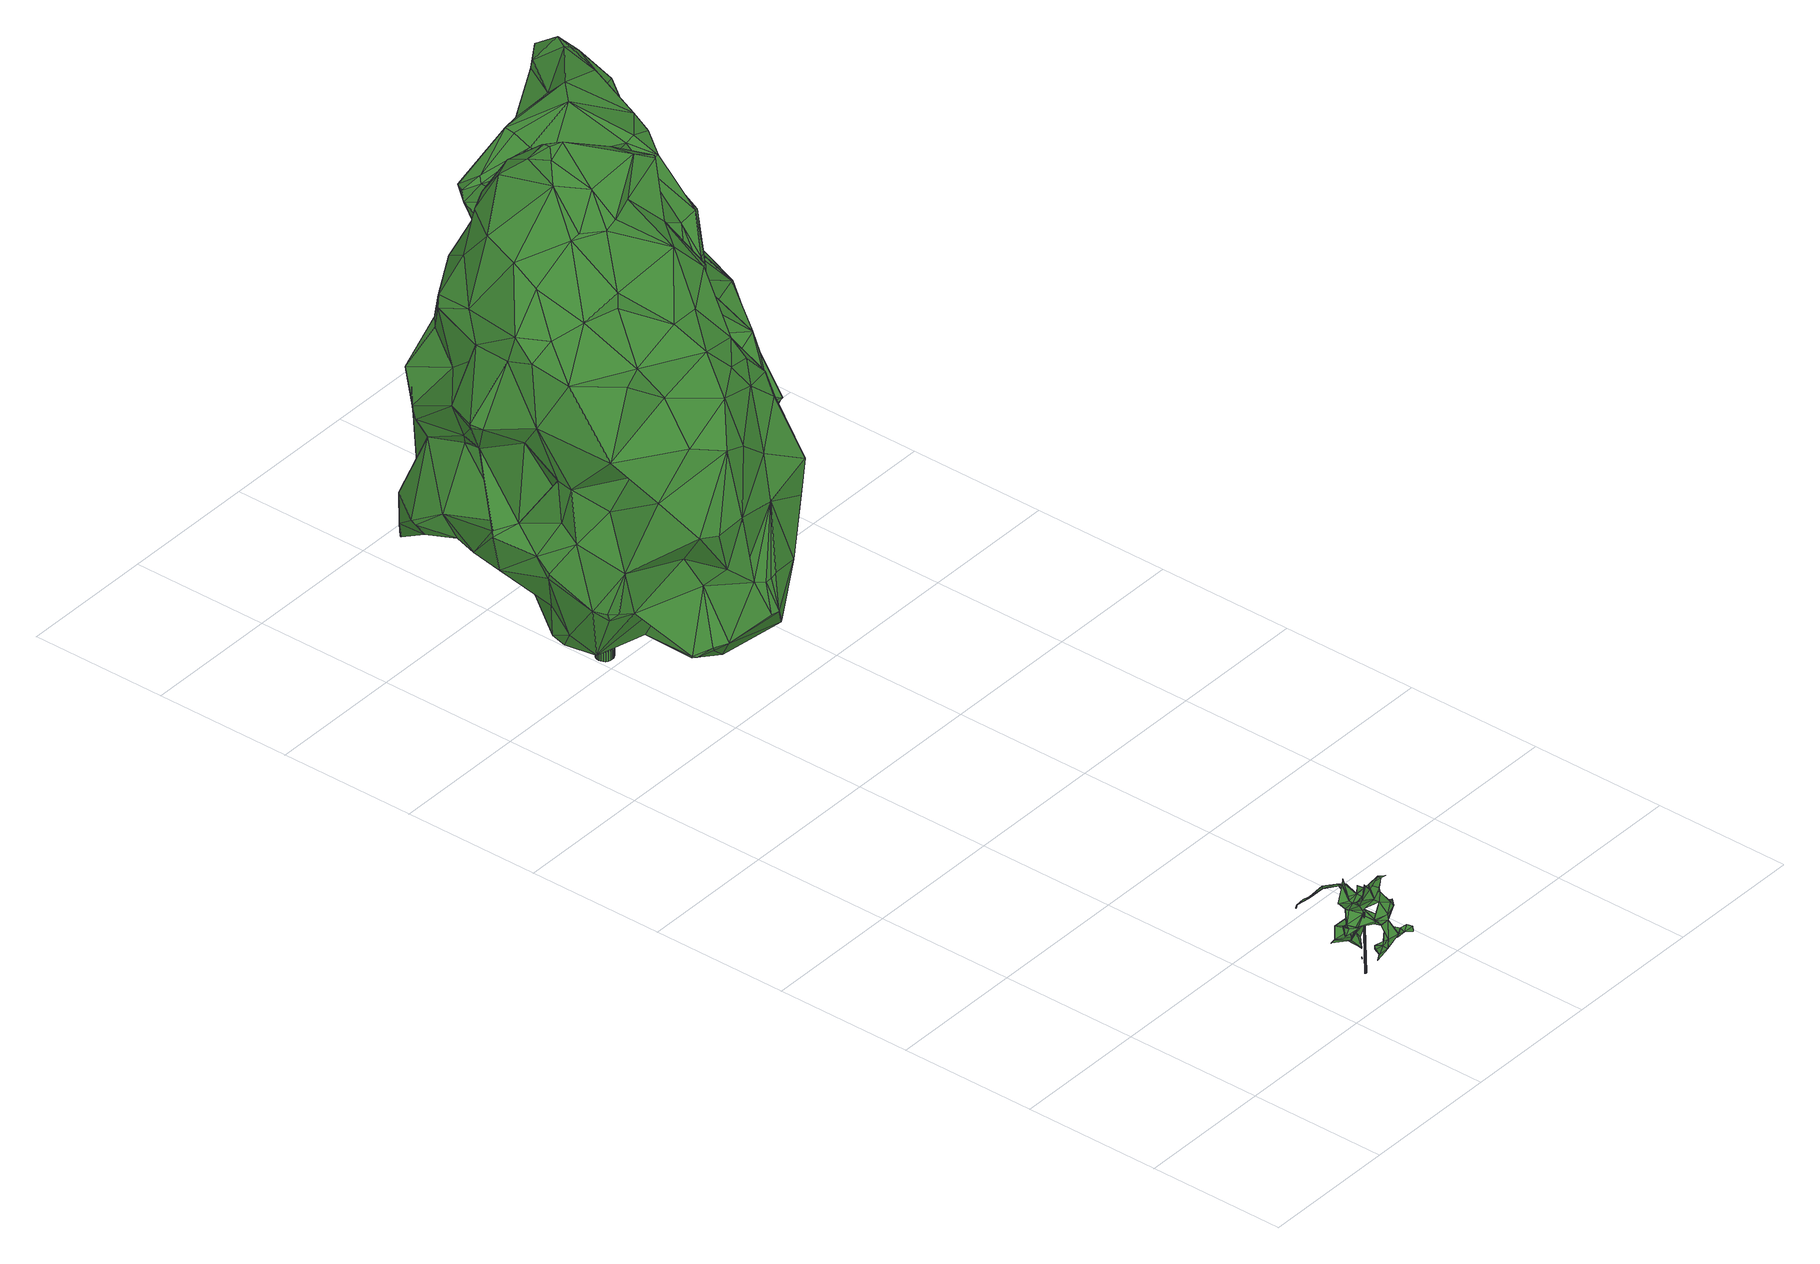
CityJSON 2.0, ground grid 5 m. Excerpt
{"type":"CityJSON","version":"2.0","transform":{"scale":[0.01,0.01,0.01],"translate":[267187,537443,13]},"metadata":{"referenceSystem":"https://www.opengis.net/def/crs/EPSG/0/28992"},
"CityObjects":{
"tree1":{"type":"SolitaryVegetationObject","attributes":{"gtid":667,"crown_width_m":2.32,"crown_median_z":15.98,"crown_r50_m":0.155,"crown_porosity":0.928,"trunk_H_m":2.46,"trunk_DBH_m":0.0473,"trunk_radius_m":0.0237,"trunk_base_height_m":13.52,"original_gtid":"669"},"geometry":[{"type":"MultiSurface","lod":"3","boundaries":[[[0,1,2]],[[3,4,5]],[[6,7,8]],[[9,10,11]],[[12,13,14]],[[15,16,17]],[[18,19,20]],[[21,22,23]],[[24,25,26]],[[27,3,28]],[[27,28,29]],[[18,30,31]],[[18,31,32]],[[33,22,21]],[[34,35,23]],[[36,37,38]],[[39,40,41]],[[42,39,41]],[[28,3,43]],[[28,43,29]],[[44,45,46]],[[47,48,49]],[[27,29,4]],[[48,50,51]],[[52,8,53]],[[54,55,48]],[[56,7,6]],[[36,38,57]],[[58,7,56]],[[59,60,61]],[[62,43,3]],[[63,64,65]],[[8,7,66]],[[43,67,29]],[[68,69,70]],[[71,72,73]],[[74,75,76]],[[77,35,78]],[[79,80,45]],[[81,45,80]],[[70,42,82]],[[5,62,3]],[[73,83,84]],[[54,48,51]],[[84,85,73]],[[26,25,85]],[[31,30,86]],[[62,67,43]],[[50,48,47]],[[67,4,29]],[[56,87,58]],[[88,89,90]],[[91,92,13]],[[8,93,6]],[[94,95,96]],[[94,97,98]],[[99,100,101]],[[52,93,8]],[[73,102,103]],[[59,61,84]],[[104,5,4]],[[9,11,105]],[[106,24,60]],[[10,105,11]],[[66,107,108]],[[109,110,75]],[[26,85,84]],[[1,111,112]],[[0,111,1]],[[113,44,114]],[[3,27,4]],[[79,45,115]],[[79,115,105]],[[116,117,63]],[[21,118,119]],[[66,53,8]],[[6,87,56]],[[104,4,63]],[[120,106,60]],[[121,122,123]],[[124,125,15]],[[16,122,121]],[[16,121,126]],[[86,23,108]],[[2,113,0]],[[66,127,53]],[[128,129,130]],[[117,116,89]],[[131,132,133]],[[134,115,111]],[[134,111,0]],[[61,60,26]],[[61,26,84]],[[80,69,81]],[[134,135,115]],[[117,89,88]],[[87,7,58]],[[66,7,107]],[[136,124,103]],[[15,103,124]],[[137,66,108]],[[5,138,62]],[[71,70,72]],[[139,69,78]],[[73,72,102]],[[68,70,82]],[[140,131,141]],[[142,143,77]],[[35,77,143]],[[95,98,144]],[[88,145,146]],[[105,10,79]],[[132,147,133]],[[19,33,118]],[[119,118,33]],[[90,130,129]],[[147,114,133]],[[104,14,13]],[[14,104,65]],[[32,137,18]],[[115,9,105]],[[121,41,40]],[[62,138,67]],[[20,148,149]],[[20,149,18]],[[15,89,116]],[[5,104,138]],[[45,150,115]],[[148,151,30]],[[152,70,71]],[[152,71,73]],[[153,136,154]],[[15,17,103]],[[23,143,155]],[[96,152,85]],[[82,42,156]],[[99,157,158]],[[31,159,52]],[[131,140,160]],[[121,161,162]],[[100,64,163]],[[115,135,9]],[[164,44,2]],[[0,113,134]],[[21,119,33]],[[34,23,155]],[[165,125,124]],[[146,136,125]],[[146,125,165]],[[166,167,110]],[[168,141,114]],[[140,141,168]],[[75,101,76]],[[165,169,117]],[[63,117,163]],[[96,95,144]],[[96,144,152]],[[170,152,144]],[[138,104,13]],[[136,171,15]],[[93,52,159]],[[93,159,107]],[[108,107,159]],[[139,78,172]],[[70,69,72]],[[139,172,68]],[[139,68,82]],[[82,173,139]],[[74,109,75]],[[18,149,30]],[[114,77,113]],[[93,107,7]],[[164,2,112]],[[112,2,1]],[[30,151,143]],[[174,54,175]],[[40,126,121]],[[72,161,121]],[[74,76,176]],[[163,176,76]],[[40,106,126]],[[22,35,143]],[[22,143,142]],[[74,176,166]],[[40,39,106]],[[30,149,148]],[[45,44,150]],[[168,114,154]],[[51,177,175]],[[84,83,59]],[[16,59,83]],[[162,41,121]],[[151,148,77]],[[77,148,20]],[[44,46,153]],[[178,110,167]],[[130,179,160]],[[173,69,139]],[[111,164,112]],[[86,108,31]],[[101,180,157]],[[180,178,157]],[[138,63,181]],[[15,125,136]],[[122,182,123]],[[122,183,182]],[[183,169,182]],[[117,88,146]],[[117,146,165]],[[91,13,12]],[[63,65,104]],[[96,25,24]],[[72,165,124]],[[72,124,153]],[[108,23,137]],[[165,123,182]],[[83,17,16]],[[103,17,73]],[[83,73,17]],[[130,90,89]],[[130,89,15]],[[138,181,67]],[[184,80,79]],[[135,185,184]],[[184,79,186]],[[165,182,169]],[[72,121,123]],[[72,123,165]],[[9,186,10]],[[138,116,63]],[[159,31,108]],[[130,171,179]],[[15,171,130]],[[133,141,131]],[[120,60,59]],[[59,106,120]],[[176,167,166]],[[98,95,94]],[[16,126,59]],[[126,106,59]],[[116,138,13]],[[163,64,63]],[[47,49,173]],[[74,166,109]],[[109,166,110]],[[172,78,35]],[[114,141,133]],[[113,2,44]],[[134,113,77]],[[20,142,77]],[[19,142,20]],[[44,153,154]],[[88,90,145]],[[44,154,114]],[[136,145,154]],[[162,161,173]],[[162,173,187]],[[32,127,137]],[[97,39,98]],[[144,98,39]],[[153,124,136]],[[153,179,103]],[[173,161,69]],[[136,146,145]],[[188,178,167]],[[188,167,176]],[[21,22,118]],[[22,142,118]],[[142,19,118]],[[68,172,155]],[[101,157,99]],[[154,145,128]],[[23,22,137]],[[15,189,16]],[[178,188,158]],[[158,188,100]],[[158,100,99]],[[158,157,178]],[[128,130,160]],[[173,82,47]],[[184,78,80]],[[96,97,94]],[[24,97,96]],[[77,78,185]],[[184,185,78]],[[22,23,35]],[[143,86,30]],[[23,86,143]],[[68,143,190]],[[143,68,155]],[[81,46,45]],[[155,172,34]],[[38,191,57]],[[106,39,24]],[[70,170,42]],[[152,73,85]],[[170,144,42]],[[42,144,39]],[[42,41,156]],[[162,156,41]],[[60,24,26]],[[70,152,170]],[[153,132,131]],[[153,131,179]],[[160,179,131]],[[190,77,153]],[[132,153,77]],[[184,186,135]],[[9,135,186]],[[134,185,135]],[[77,185,134]],[[10,186,79]],[[114,147,77]],[[132,77,147]],[[143,151,77]],[[143,77,190]],[[110,178,180]],[[101,100,76]],[[163,76,100]],[[14,64,188]],[[110,180,75]],[[75,180,101]],[[96,85,25]],[[72,190,192]],[[154,128,168]],[[128,140,168]],[[128,160,140]],[[137,127,66]],[[81,69,161]],[[172,35,34]],[[93,7,6]],[[6,7,87]],[[190,69,68]],[[46,190,153]],[[57,191,36]],[[190,72,69]],[[38,36,191]],[[188,92,91]],[[188,176,92]],[[120,193,106]],[[91,12,14]],[[188,91,14]],[[90,129,145]],[[128,145,129]],[[193,40,106]],[[136,103,171]],[[179,171,103]],[[189,15,116]],[[122,16,189]],[[188,64,100]],[[14,65,64]],[[67,181,4]],[[63,4,181]],[[46,192,190]],[[81,192,46]],[[78,69,80]],[[161,72,192]],[[161,192,81]],[[117,169,183]],[[117,183,163]],[[103,102,153]],[[163,194,176]],[[122,194,183]],[[183,194,163]],[[92,176,194]],[[153,102,72]],[[116,194,189]],[[189,194,122]],[[116,13,194]],[[13,92,194]],[[97,24,39]],[[111,150,164]],[[115,150,111]],[[164,150,44]],[[54,51,175]],[[187,175,162]],[[174,175,187]],[[50,47,177]],[[173,174,187]],[[173,49,174]],[[50,177,51]],[[47,156,177]],[[47,82,156]],[[177,156,175]],[[156,162,175]],[[174,55,54]],[[174,49,55]],[[48,55,49]],[[18,22,19]],[[33,19,22]],[[137,22,18]],[[52,53,31]],[[32,31,53]],[[127,32,53]],[[195,196,197]],[[195,197,198]],[[198,197,199]],[[198,199,200]],[[197,196,201]],[[197,201,199]],[[199,201,202]],[[199,202,200]],[[201,196,203]],[[201,203,202]],[[202,203,204]],[[202,204,200]],[[203,196,205]],[[203,205,204]],[[204,205,206]],[[204,206,200]],[[205,196,207]],[[205,207,206]],[[206,207,208]],[[206,208,200]],[[207,196,209]],[[207,209,208]],[[209,196,210]],[[209,210,208]],[[208,210,211]],[[208,211,200]],[[210,196,212]],[[210,212,211]],[[211,212,213]],[[211,213,200]],[[212,196,214]],[[212,214,213]],[[213,214,215]],[[213,215,200]],[[214,196,216]],[[214,216,215]],[[215,216,217]],[[215,217,200]],[[216,196,218]],[[216,218,217]],[[217,218,219]],[[217,219,200]],[[218,196,220]],[[218,220,219]],[[219,220,221]],[[219,221,200]],[[220,196,222]],[[220,222,221]],[[221,222,223]],[[221,223,200]],[[222,196,224]],[[222,224,223]],[[224,196,225]],[[224,225,223]],[[223,225,226]],[[223,226,200]],[[226,225,198]],[[226,198,200]],[[225,196,195]],[[225,195,198]]]}]},
"tree2":{"type":"SolitaryVegetationObject","attributes":{"gtid":145,"crown_width_m":10.69,"crown_median_z":22.12,"crown_r50_m":0.384,"crown_porosity":0.879,"trunk_H_m":8.47,"trunk_DBH_m":0.604,"trunk_radius_m":0.302,"trunk_base_height_m":13.65,"original_gtid":"145"},"geometry":[{"type":"Solid","lod":"3","boundaries":[[[[227,228,229]],[[227,230,228]],[[231,232,233]],[[234,232,231]],[[235,236,237]],[[238,239,240]],[[241,242,243]],[[244,245,246]],[[247,244,246]],[[248,249,250]],[[251,252,253]],[[247,254,244]],[[255,256,257]],[[258,259,260]],[[261,255,262]],[[263,264,265]],[[266,267,268]],[[251,269,270]],[[271,272,273]],[[274,275,276]],[[274,276,277]],[[278,246,245]],[[279,280,241]],[[247,246,278]],[[281,282,283]],[[284,285,286]],[[287,244,254]],[[245,244,288]],[[238,289,239]],[[290,241,291]],[[292,293,294]],[[295,245,296]],[[297,298,299]],[[300,301,302]],[[289,238,303]],[[287,288,244]],[[283,304,281]],[[272,305,306]],[[271,275,307]],[[308,309,310]],[[251,311,312]],[[313,284,286]],[[274,314,315]],[[273,255,271]],[[316,317,237]],[[318,317,316]],[[230,319,316]],[[320,321,322]],[[274,277,314]],[[275,271,257]],[[289,323,324]],[[325,229,326]],[[317,327,235]],[[328,329,330]],[[256,331,268]],[[332,318,333]],[[334,335,336]],[[228,337,326]],[[278,316,237]],[[236,278,237]],[[230,316,278]],[[338,328,339]],[[330,339,328]],[[236,247,278]],[[307,275,274]],[[340,341,342]],[[272,306,343]],[[344,345,305]],[[252,341,340]],[[279,290,346]],[[347,348,349]],[[337,228,350]],[[351,352,290]],[[353,354,355]],[[256,268,257]],[[356,357,314]],[[279,241,290]],[[242,241,280]],[[352,346,290]],[[358,240,293]],[[359,303,292]],[[360,361,362]],[[363,364,308]],[[365,366,367]],[[333,368,332]],[[351,369,352]],[[370,371,372]],[[373,374,369]],[[361,363,375]],[[361,375,346]],[[369,351,373]],[[291,241,376]],[[377,234,231]],[[352,378,361]],[[273,343,348]],[[273,348,347]],[[379,380,381]],[[250,261,382]],[[377,367,383]],[[384,385,386]],[[352,369,387]],[[250,382,248]],[[378,352,387]],[[378,387,388]],[[234,377,383]],[[245,295,389]],[[390,381,391]],[[261,250,259]],[[261,259,392]],[[255,257,271]],[[393,394,395]],[[277,267,396]],[[344,305,272]],[[271,307,272]],[[248,382,384]],[[289,303,397]],[[235,398,254]],[[399,400,401]],[[402,401,400]],[[349,348,343]],[[257,268,276]],[[272,343,273]],[[306,385,384]],[[306,384,349]],[[306,349,343]],[[403,401,404]],[[298,283,282]],[[235,237,317]],[[405,406,407]],[[280,408,242]],[[286,409,313]],[[410,388,387]],[[295,296,411]],[[412,413,414]],[[258,402,259]],[[254,398,287]],[[415,310,309]],[[344,360,416]],[[344,405,360]],[[236,254,247]],[[235,254,236]],[[384,382,349]],[[249,417,418]],[[349,382,262]],[[273,419,255]],[[347,419,273]],[[349,262,419]],[[349,419,347]],[[262,255,419]],[[262,382,261]],[[314,277,356]],[[338,420,396]],[[421,302,408]],[[338,396,393]],[[324,240,239]],[[340,335,422]],[[234,423,232]],[[408,424,409]],[[298,297,308]],[[346,425,279]],[[426,384,386]],[[425,363,308]],[[229,427,319]],[[229,319,227]],[[358,293,303]],[[425,280,279]],[[228,326,229]],[[428,240,324]],[[429,264,263]],[[245,288,296]],[[241,243,376]],[[417,426,386]],[[307,315,406]],[[300,421,409]],[[380,430,391]],[[325,427,229]],[[431,432,433]],[[434,374,435]],[[320,350,228]],[[357,304,315]],[[436,437,326]],[[438,284,313]],[[332,370,327]],[[312,439,263]],[[265,312,263]],[[300,409,286]],[[408,409,421]],[[323,440,324]],[[441,442,443]],[[441,325,442]],[[338,393,444]],[[267,276,268]],[[342,430,428]],[[391,430,342]],[[437,443,442]],[[326,437,442]],[[303,238,358]],[[394,393,396]],[[394,396,445]],[[325,441,285]],[[353,446,447]],[[353,355,446]],[[337,448,326]],[[436,449,301]],[[326,442,325]],[[450,451,285]],[[307,406,272]],[[292,303,293]],[[293,428,294]],[[240,428,293]],[[405,344,406]],[[238,240,358]],[[384,426,248]],[[448,452,436]],[[357,453,304]],[[397,303,359]],[[415,431,424]],[[258,401,402]],[[330,353,447]],[[398,235,454]],[[398,454,423]],[[281,339,447]],[[267,277,276]],[[359,329,334]],[[444,334,329]],[[454,327,370]],[[390,432,381]],[[340,422,253]],[[352,361,346]],[[245,389,322]],[[380,379,455]],[[261,392,255]],[[256,255,392]],[[231,365,377]],[[415,424,310]],[[385,345,388]],[[416,388,345]],[[456,405,407]],[[334,444,393]],[[362,378,416]],[[360,405,456]],[[324,239,289]],[[407,406,315]],[[423,454,372]],[[370,372,454]],[[433,409,424]],[[299,282,446]],[[332,327,318]],[[457,338,339]],[[288,287,435]],[[312,265,251]],[[410,387,369]],[[364,363,456]],[[364,456,407]],[[257,276,275]],[[304,283,458]],[[304,458,407]],[[233,365,231]],[[363,361,360]],[[336,335,340]],[[334,422,335]],[[360,362,416]],[[296,288,435]],[[296,435,411]],[[425,308,310]],[[420,338,459]],[[417,386,388]],[[269,460,370]],[[306,305,345]],[[457,339,281]],[[328,338,444]],[[264,429,461]],[[417,462,463]],[[389,464,291]],[[410,369,374]],[[421,300,302]],[[269,465,460]],[[354,353,294]],[[280,466,408]],[[287,398,435]],[[436,326,448]],[[448,337,350]],[[360,456,363]],[[322,278,245]],[[376,389,291]],[[322,389,376]],[[467,468,395]],[[366,365,233]],[[265,252,251]],[[340,253,252]],[[469,309,297]],[[308,297,309]],[[430,380,354]],[[364,458,308]],[[383,423,234]],[[280,470,466]],[[362,361,378]],[[270,332,368]],[[270,368,311]],[[339,330,447]],[[356,420,459]],[[356,459,357]],[[301,449,408]],[[228,230,321]],[[450,439,471]],[[389,295,464]],[[429,263,439]],[[472,455,299]],[[438,313,390]],[[465,253,366]],[[253,473,366]],[[412,258,413]],[[428,474,294]],[[334,253,422]],[[334,473,253]],[[399,401,467]],[[267,266,445]],[[401,475,467]],[[472,355,476]],[[423,372,371]],[[373,411,374]],[[468,334,393]],[[395,468,393]],[[379,431,477]],[[415,477,431]],[[468,473,334]],[[323,397,336]],[[454,235,327]],[[447,446,281]],[[317,318,327]],[[410,374,462]],[[378,388,416]],[[462,417,410]],[[301,300,286]],[[444,329,328]],[[309,477,415]],[[376,452,448]],[[243,452,376]],[[390,478,438]],[[469,477,309]],[[227,319,230]],[[395,399,467]],[[388,410,417]],[[258,260,413]],[[397,323,289]],[[417,463,418]],[[314,357,315]],[[455,479,299]],[[408,449,242]],[[452,242,449]],[[307,274,315]],[[403,404,480]],[[277,420,356]],[[252,264,341]],[[306,345,385]],[[344,416,345]],[[272,406,344]],[[304,407,315]],[[481,477,469]],[[411,435,374]],[[297,481,469]],[[434,482,374]],[[330,329,359]],[[324,440,428]],[[342,428,440]],[[483,371,370]],[[462,374,414]],[[390,391,478]],[[414,463,462]],[[249,418,484]],[[249,484,413]],[[414,413,418]],[[484,418,413]],[[407,458,364]],[[426,249,248]],[[417,249,426]],[[414,418,463]],[[266,399,445]],[[363,425,375]],[[366,473,367]],[[445,399,394]],[[395,394,399]],[[323,336,340]],[[340,342,323]],[[397,359,336]],[[435,485,434]],[[435,398,485]],[[423,485,398]],[[373,351,464]],[[323,342,440]],[[334,336,359]],[[423,434,485]],[[291,464,290]],[[233,460,366]],[[301,408,302]],[[311,471,312]],[[383,434,423]],[[457,357,459]],[[475,468,467]],[[320,228,321]],[[445,396,267]],[[392,331,256]],[[457,459,338]],[[431,381,432]],[[277,396,420]],[[322,350,320]],[[448,350,322]],[[322,321,230]],[[278,322,230]],[[486,448,322]],[[486,376,448]],[[486,322,376]],[[294,353,292]],[[251,487,269]],[[488,461,450]],[[282,281,446]],[[489,284,438]],[[242,452,243]],[[318,316,319]],[[333,319,427]],[[333,318,319]],[[301,490,436]],[[437,436,490]],[[433,424,431]],[[365,367,377]],[[401,367,475]],[[489,285,284]],[[489,450,285]],[[491,355,472]],[[409,433,432]],[[492,434,383]],[[297,477,481]],[[477,479,379]],[[299,446,491]],[[312,471,439]],[[251,270,311]],[[465,366,460]],[[411,373,464]],[[250,249,260]],[[411,464,295]],[[265,264,252]],[[465,269,487]],[[492,482,434]],[[341,478,391]],[[424,408,466]],[[424,466,310]],[[436,452,449]],[[443,490,441]],[[476,354,455]],[[380,455,354]],[[475,493,468]],[[367,493,475]],[[367,401,403]],[[367,403,383]],[[266,400,399]],[[266,268,331]],[[308,458,298]],[[283,298,458]],[[325,285,451]],[[359,292,353]],[[359,353,330]],[[460,233,232]],[[264,461,478]],[[325,451,427]],[[427,451,333]],[[450,333,451]],[[412,480,258]],[[281,304,453]],[[383,480,412]],[[483,232,423]],[[472,299,491]],[[465,487,253]],[[251,253,487]],[[383,403,480]],[[258,480,404]],[[401,258,404]],[[478,461,489]],[[488,489,461]],[[478,489,438]],[[423,371,483]],[[290,464,351]],[[437,490,443]],[[313,409,432]],[[390,313,432]],[[346,375,425]],[[482,494,374]],[[370,332,270]],[[370,270,269]],[[298,282,299]],[[299,479,477]],[[492,494,482]],[[492,383,494]],[[374,494,414]],[[450,368,333]],[[471,368,450]],[[431,379,381]],[[250,260,259]],[[412,414,494]],[[412,494,383]],[[297,299,477]],[[455,379,479]],[[483,460,232]],[[471,311,368]],[[380,391,381]],[[472,476,455]],[[476,355,354]],[[259,331,392]],[[439,450,461]],[[429,439,461]],[[478,341,264]],[[400,266,331]],[[488,450,489]],[[400,331,402]],[[259,402,331]],[[355,491,446]],[[413,260,249]],[[468,493,473]],[[367,473,493]],[[341,391,342]],[[388,386,385]],[[285,495,286]],[[301,286,495]],[[483,370,460]],[[457,453,357]],[[281,453,457]],[[425,470,280]],[[310,466,470]],[[310,470,425]],[[495,490,301]],[[495,285,490]],[[285,441,490]],[[354,294,474]],[[430,354,474]],[[430,474,428]],[[496,497,498]],[[496,498,499]],[[499,498,500]],[[499,500,501]],[[498,497,502]],[[498,502,500]],[[500,502,503]],[[500,503,501]],[[502,497,504]],[[502,504,503]],[[503,504,505]],[[503,505,501]],[[504,497,506]],[[504,506,505]],[[505,506,507]],[[505,507,501]],[[506,497,508]],[[506,508,507]],[[507,508,509]],[[507,509,501]],[[508,497,510]],[[508,510,509]],[[509,510,511]],[[509,511,501]],[[510,497,512]],[[510,512,511]],[[511,512,513]],[[511,513,501]],[[512,497,514]],[[512,514,513]],[[513,514,515]],[[513,515,501]],[[514,497,516]],[[514,516,515]],[[515,516,517]],[[515,517,501]],[[516,497,518]],[[516,518,517]],[[517,518,519]],[[517,519,501]],[[518,497,520]],[[518,520,519]],[[519,520,521]],[[519,521,501]],[[520,497,522]],[[520,522,521]],[[521,522,523]],[[521,523,501]],[[522,497,524]],[[522,524,523]],[[523,524,525]],[[523,525,501]],[[524,497,526]],[[524,526,525]],[[525,526,527]],[[525,527,501]],[[526,497,528]],[[526,528,527]],[[527,528,529]],[[527,529,501]],[[528,497,530]],[[528,530,529]],[[529,530,531]],[[529,531,501]],[[530,497,532]],[[530,532,531]],[[531,532,533]],[[531,533,501]],[[532,497,534]],[[532,534,533]],[[533,534,535]],[[533,535,501]],[[534,497,536]],[[534,536,535]],[[535,536,537]],[[535,537,501]],[[536,497,538]],[[536,538,537]],[[537,538,539]],[[537,539,501]],[[538,497,540]],[[538,540,539]],[[539,540,541]],[[539,541,501]],[[540,497,542]],[[540,542,541]],[[541,542,543]],[[541,543,501]],[[542,497,544]],[[542,544,543]],[[543,544,545]],[[543,545,501]],[[544,497,496]],[[544,496,545]],[[545,496,499]],[[545,499,501]]]]}]},
"tree3":{"type":"SolitaryVegetationObject","attributes":{"gtid":143,"crown_width_m":10.61,"crown_median_z":22.55,"crown_r50_m":0.379,"crown_porosity":0.893,"trunk_H_m":9.05,"trunk_DBH_m":0.628,"trunk_radius_m":0.314,"trunk_base_height_m":13.5,"original_gtid":"143"},"geometry":[{"type":"Solid","lod":"3","boundaries":[[[[546,547,548]],[[549,550,551]],[[552,549,551]],[[553,554,555]],[[556,557,558]],[[556,558,559]],[[560,561,562]],[[563,564,565]],[[566,567,568]],[[569,570,571]],[[572,573,574]],[[575,576,577]],[[578,579,580]],[[581,582,583]],[[584,577,585]],[[586,587,588]],[[589,590,591]],[[577,584,592]],[[588,593,586]],[[594,595,596]],[[597,569,571]],[[546,588,598]],[[599,600,601]],[[552,551,602]],[[550,602,551]],[[594,603,595]],[[604,603,594]],[[604,594,605]],[[606,607,608]],[[609,610,582]],[[610,611,612]],[[613,614,608]],[[613,608,607]],[[615,616,617]],[[618,604,605]],[[603,604,619]],[[619,604,617]],[[620,621,622]],[[623,624,596]],[[624,594,596]],[[625,626,627]],[[628,626,625]],[[629,626,615]],[[630,631,618]],[[632,633,580]],[[634,635,586]],[[571,631,597]],[[618,631,571]],[[597,631,630]],[[635,636,637]],[[638,639,640]],[[641,642,592]],[[548,569,597]],[[597,630,548]],[[606,643,607]],[[644,645,646]],[[647,648,649]],[[650,649,648]],[[651,648,652]],[[635,653,636]],[[654,653,635]],[[655,656,657]],[[658,656,655]],[[659,660,661]],[[662,576,575]],[[663,664,665]],[[666,664,663]],[[548,588,546]],[[547,667,668]],[[594,669,593]],[[670,649,650]],[[571,570,618]],[[570,604,618]],[[570,617,604]],[[589,671,672]],[[673,674,675]],[[663,676,677]],[[630,678,548]],[[670,650,643]],[[679,633,632]],[[680,681,682]],[[618,605,630]],[[656,658,614]],[[656,614,613]],[[683,610,584]],[[585,683,584]],[[684,685,600]],[[659,661,665]],[[686,687,688]],[[689,546,637]],[[598,637,546]],[[608,690,606]],[[685,606,690]],[[691,674,583]],[[607,643,692]],[[655,693,694]],[[593,605,594]],[[601,695,696]],[[697,698,699]],[[643,700,670]],[[622,697,620]],[[632,577,592]],[[701,702,703]],[[664,666,704]],[[557,576,662]],[[552,602,705]],[[664,704,658]],[[664,658,659]],[[706,707,708]],[[617,616,619]],[[596,595,623]],[[706,709,710]],[[622,621,711]],[[632,580,575]],[[577,632,575]],[[577,576,712]],[[646,713,714]],[[634,715,635]],[[679,592,642]],[[566,574,701]],[[588,587,598]],[[716,717,718]],[[716,718,706]],[[583,612,691]],[[647,649,682]],[[609,582,719]],[[624,669,594]],[[720,586,593]],[[721,552,563]],[[690,722,666]],[[563,705,564]],[[723,724,651]],[[725,726,727]],[[550,549,728]],[[729,730,662]],[[731,703,639]],[[728,602,550]],[[691,675,674]],[[683,732,733]],[[580,681,578]],[[609,719,734]],[[694,660,735]],[[644,736,737]],[[691,612,611]],[[647,734,648]],[[738,674,673]],[[710,560,739]],[[591,691,611]],[[591,611,733]],[[638,740,741]],[[568,572,566]],[[566,572,574]],[[663,665,742]],[[712,732,585]],[[719,582,581]],[[740,743,590]],[[725,727,549]],[[632,592,679]],[[725,549,552]],[[721,725,552]],[[563,552,705]],[[667,744,573]],[[667,573,572]],[[623,745,624]],[[746,640,654]],[[638,640,746]],[[684,606,685]],[[706,747,709]],[[708,748,745]],[[749,677,750]],[[710,739,687]],[[648,734,652]],[[648,692,650]],[[615,751,747]],[[650,692,643]],[[701,574,702]],[[547,744,667]],[[583,674,581]],[[658,655,659]],[[682,681,633]],[[580,633,681]],[[719,581,752]],[[661,660,705]],[[636,689,637]],[[664,659,665]],[[743,753,590]],[[694,754,555]],[[694,555,554]],[[755,741,707]],[[755,707,706]],[[640,639,756]],[[673,657,738]],[[749,750,663]],[[627,667,625]],[[757,677,758]],[[612,583,582]],[[672,741,589]],[[568,667,572]],[[568,625,667]],[[743,638,746]],[[752,581,723]],[[726,713,728]],[[714,713,726]],[[662,759,729]],[[708,672,748]],[[638,755,718]],[[704,614,658]],[[566,561,567]],[[687,739,562]],[[628,760,626]],[[744,689,636]],[[567,561,560]],[[547,668,548]],[[548,668,569]],[[546,689,547]],[[744,547,689]],[[675,761,673]],[[723,581,762]],[[763,670,700]],[[763,700,599]],[[673,761,657]],[[753,657,761]],[[666,722,614]],[[704,666,614]],[[764,589,591]],[[745,765,624]],[[671,589,764]],[[553,620,697]],[[766,576,557]],[[614,722,608]],[[608,722,690]],[[730,654,715]],[[713,646,645]],[[713,645,728]],[[703,688,701]],[[564,705,660]],[[726,728,727]],[[728,549,727]],[[738,657,767]],[[756,744,636]],[[666,663,750]],[[712,557,732]],[[553,555,768]],[[730,715,559]],[[576,766,712]],[[641,592,584]],[[720,634,586]],[[765,634,720]],[[579,662,769]],[[579,769,580]],[[683,733,611]],[[557,764,733]],[[557,733,732]],[[712,766,557]],[[711,770,757]],[[601,770,711]],[[610,609,771]],[[554,565,564]],[[586,637,587]],[[587,637,598]],[[666,750,685]],[[772,696,695]],[[772,695,759]],[[734,647,771]],[[593,669,720]],[[563,565,721]],[[759,773,774]],[[615,760,751]],[[626,760,615]],[[720,669,765]],[[624,765,669]],[[588,548,678]],[[634,748,672]],[[718,639,638]],[[630,605,678]],[[607,692,775]],[[767,775,724]],[[756,653,640]],[[636,653,756]],[[639,776,756]],[[747,708,745]],[[685,690,666]],[[777,771,647]],[[634,765,748]],[[736,646,676]],[[714,699,646]],[[646,758,676]],[[582,610,612]],[[734,771,609]],[[726,778,714]],[[682,649,680]],[[562,739,560]],[[706,708,747]],[[714,778,554]],[[606,700,643]],[[684,700,606]],[[778,565,554]],[[725,778,726]],[[649,599,680]],[[640,653,654]],[[779,615,747]],[[626,629,627]],[[615,780,629]],[[667,781,668]],[[627,781,667]],[[585,732,683]],[[782,645,644]],[[602,645,782]],[[742,676,663]],[[742,736,676]],[[657,753,693]],[[657,693,655]],[[639,783,731]],[[687,686,717]],[[706,710,716]],[[637,586,635]],[[599,684,600]],[[599,601,696]],[[759,621,773]],[[784,682,785]],[[784,785,679]],[[679,785,633]],[[711,757,622]],[[621,601,711]],[[703,573,786]],[[617,780,615]],[[570,780,617]],[[714,697,699]],[[561,701,688]],[[698,758,699]],[[749,663,677]],[[665,661,737]],[[758,677,676]],[[566,701,561]],[[557,662,558]],[[638,741,755]],[[570,629,780]],[[703,786,639]],[[759,695,621]],[[665,737,742]],[[705,782,661]],[[602,782,705]],[[686,783,717]],[[731,783,686]],[[762,738,767]],[[762,767,724]],[[675,591,753]],[[590,753,591]],[[613,767,657]],[[724,692,648]],[[724,648,651]],[[742,737,736]],[[728,645,602]],[[712,585,577]],[[736,644,646]],[[599,696,578]],[[782,644,737]],[[661,782,737]],[[574,573,702]],[[703,702,573]],[[787,681,680]],[[578,681,787]],[[555,754,768]],[[779,745,623]],[[638,743,740]],[[779,747,745]],[[561,687,562]],[[688,687,561]],[[787,680,599]],[[787,599,578]],[[635,715,654]],[[691,591,675]],[[610,683,611]],[[660,554,564]],[[714,554,553]],[[778,725,565]],[[721,565,725]],[[703,686,688]],[[703,731,686]],[[578,772,579]],[[662,579,772]],[[710,687,716]],[[718,783,639]],[[646,699,758]],[[717,716,687]],[[718,755,706]],[[710,709,628]],[[777,641,771]],[[777,642,641]],[[717,783,718]],[[657,656,613]],[[773,621,620]],[[620,746,773]],[[724,723,762]],[[685,750,600]],[[677,600,750]],[[759,774,729]],[[633,785,682]],[[560,710,788]],[[567,560,788]],[[573,744,776]],[[573,776,786]],[[756,776,744]],[[621,695,601]],[[743,754,753]],[[743,768,754]],[[675,753,761]],[[740,590,741]],[[590,589,741]],[[764,591,733]],[[581,674,762]],[[738,762,674]],[[654,730,774]],[[729,774,730]],[[654,774,746]],[[746,774,773]],[[660,659,735]],[[620,789,746]],[[743,746,789]],[[553,789,620]],[[553,768,789]],[[768,743,789]],[[628,709,760]],[[751,760,709]],[[751,709,747]],[[568,567,788]],[[568,788,625]],[[628,788,710]],[[625,788,628]],[[786,776,639]],[[708,707,672]],[[741,672,707]],[[779,623,616]],[[619,616,603]],[[623,595,616]],[[595,603,616]],[[765,745,748]],[[779,616,615]],[[569,781,570]],[[759,662,772]],[[578,696,772]],[[754,694,693]],[[753,754,693]],[[697,622,698]],[[622,757,698]],[[758,698,757]],[[694,554,660]],[[697,714,553]],[[584,771,641]],[[610,771,584]],[[723,651,790]],[[764,556,671]],[[559,671,556]],[[764,557,556]],[[730,558,662]],[[730,559,558]],[[575,580,769]],[[575,769,662]],[[684,599,700]],[[655,735,659]],[[694,735,655]],[[670,763,649]],[[599,649,763]],[[569,668,781]],[[629,781,627]],[[601,600,770]],[[600,677,770]],[[757,770,677]],[[629,570,781]],[[724,775,692]],[[752,790,719]],[[723,790,752]],[[719,790,734]],[[734,790,652]],[[652,790,651]],[[605,791,678]],[[642,777,784]],[[593,588,791]],[[593,791,605]],[[642,784,679]],[[647,682,784]],[[777,647,784]],[[588,678,791]],[[613,775,767]],[[607,775,613]],[[671,559,715]],[[634,672,715]],[[671,715,672]],[[792,793,794]],[[792,794,795]],[[795,794,796]],[[795,796,797]],[[794,793,798]],[[794,798,796]],[[796,798,799]],[[796,799,797]],[[798,793,800]],[[798,800,799]],[[799,800,801]],[[799,801,797]],[[800,793,802]],[[800,802,801]],[[801,802,803]],[[801,803,797]],[[802,793,804]],[[802,804,803]],[[803,804,805]],[[803,805,797]],[[804,793,806]],[[804,806,805]],[[805,806,807]],[[805,807,797]],[[806,793,808]],[[806,808,807]],[[807,808,809]],[[807,809,797]],[[808,793,810]],[[808,810,809]],[[809,810,811]],[[809,811,797]],[[810,793,812]],[[810,812,811]],[[811,812,813]],[[811,813,797]],[[812,793,814]],[[812,814,813]],[[813,814,815]],[[813,815,797]],[[814,793,816]],[[814,816,815]],[[815,816,817]],[[815,817,797]],[[816,793,818]],[[816,818,817]],[[817,818,819]],[[817,819,797]],[[818,793,820]],[[818,820,819]],[[819,820,821]],[[819,821,797]],[[820,793,822]],[[820,822,821]],[[821,822,823]],[[821,823,797]],[[822,793,824]],[[822,824,823]],[[823,824,825]],[[823,825,797]],[[824,793,826]],[[824,826,825]],[[825,826,827]],[[825,827,797]],[[826,793,828]],[[826,828,827]],[[827,828,829]],[[827,829,797]],[[828,793,830]],[[828,830,829]],[[829,830,831]],[[829,831,797]],[[830,793,832]],[[830,832,831]],[[831,832,833]],[[831,833,797]],[[832,793,834]],[[832,834,833]],[[833,834,835]],[[833,835,797]],[[834,793,836]],[[834,836,835]],[[835,836,837]],[[835,837,797]],[[836,793,838]],[[836,838,837]],[[837,838,839]],[[837,839,797]],[[838,793,840]],[[838,840,839]],[[839,840,841]],[[839,841,797]],[[840,793,792]],[[840,792,841]],[[841,792,795]],[[841,795,797]]]]}]}
},
"vertices":[
[757,123,417],[778,109,414],[769,121,405],[843,51,190],[814,60,199],[814,62,199],[548,278,352],[548,277,352],[573,272,362],[681,114,429],[674,106,430],[674,106,431],[752,96,175],[751,86,207],[752,95,175],[770,141,256],[726,146,247],[725,149,257],[675,221,389],[677,193,401],[692,206,386],[654,180,437],[664,189,404],[663,189,404],[661,164,204],[661,164,205],[678,165,209],[843,49,190],[844,50,190],[840,49,211],[686,218,376],[638,248,388],[638,248,389],[655,181,437],[630,177,357],[665,162,356],[612,66,205],[605,62,219],[605,63,219],[644,138,225],[644,138,226],[637,128,246],[637,130,246],[840,51,211],[765,122,368],[709,97,367],[709,129,352],[608,135,304],[590,127,316],[608,134,304],[593,127,309],[589,116,282],[595,264,365],[595,263,366],[593,126,309],[591,127,316],[539,275,347],[612,67,204],[539,274,347],[710,154,196],[694,158,184],[710,155,196],[826,62,221],[771,50,219],[724,56,186],[750,85,207],[581,254,371],[826,61,221],[659,174,322],[665,164,320],[669,145,268],[683,190,266],[706,146,288],[684,190,266],[673,64,223],[664,55,217],[702,58,209],[704,164,359],[664,147,355],[660,105,385],[673,127,347],[684,123,325],[628,144,293],[718,166,234],[720,176,223],[653,210,244],[675,221,388],[539,274,346],[790,85,304],[778,98,269],[820,116,298],[751,96,175],[749,86,207],[573,272,361],[606,187,214],[606,187,215],[628,191,213],[628,190,214],[606,186,215],[684,62,161],[723,55,186],[687,57,185],[727,158,293],[727,159,293],[788,64,193],[674,103,430],[679,124,183],[581,254,370],[623,234,393],[664,56,217],[671,64,212],[757,122,417],[778,108,414],[733,144,386],[750,162,356],[703,110,402],[760,95,241],[760,82,265],[655,180,437],[655,180,438],[679,124,182],[679,137,259],[729,112,254],[727,105,268],[727,157,293],[748,130,251],[680,147,232],[623,235,394],[788,145,325],[804,123,299],[804,124,298],[778,172,327],[754,188,345],[755,188,345],[729,136,395],[703,112,402],[777,133,302],[623,234,394],[805,71,215],[659,173,322],[806,173,328],[778,171,327],[677,192,401],[678,177,359],[628,191,214],[792,99,309],[777,98,270],[750,199,350],[712,212,372],[686,218,377],[729,136,394],[712,212,371],[652,210,244],[740,151,334],[774,128,346],[631,178,357],[620,123,281],[683,62,161],[684,63,161],[595,262,365],[806,173,327],[683,121,313],[632,114,284],[727,54,221],[769,119,405],[728,105,269],[673,65,223],[702,60,209],[785,148,327],[720,79,270],[673,159,244],[778,133,302],[631,177,357],[628,143,293],[614,122,294],[590,116,282],[715,65,215],[590,117,282],[687,59,185],[780,162,314],[686,58,185],[805,69,215],[720,79,269],[720,79,268],[659,127,368],[709,129,354],[660,106,385],[636,98,296],[723,57,186],[748,130,249],[684,166,337],[612,67,205],[684,124,325],[679,123,183],[758,95,241],[727,145,52],[725,145,52],[727,146,52],[710,137,298],[710,138,298],[708,137,298],[727,147,52],[709,139,298],[726,147,52],[708,139,298],[725,147,52],[707,139,298],[724,147,52],[706,139,298],[723,147,52],[723,146,52],[705,138,298],[723,145,52],[705,137,298],[723,144,52],[705,136,298],[723,143,52],[706,135,298],[724,143,52],[707,135,298],[725,143,52],[708,135,298],[726,143,52],[709,135,298],[727,143,52],[727,144,52],[710,136,298],
[713,2487,352],[567,2377,516],[709,2485,349],[780,2492,546],[968,3255,899],[902,3210,917],[931,3259,900],[971,3253,901],[970,2783,713],[954,2645,754],[938,2697,521],[315,3664,370],[313,3659,369],[280,3666,377],[458,2498,1140],[319,2496,880],[385,2470,867],[943,2594,824],[905,2547,839],[930,2571,812],[953,2627,770],[870,3128,1762],[846,3124,1654],[815,3264,1721],[651,3238,406],[442,3223,534],[497,3260,617],[961,2724,828],[584,3485,1743],[588,3530,1656],[514,3532,1636],[797,3269,1368],[717,3363,1545],[818,3195,1526],[684,3423,1699],[642,3394,1793],[558,3170,286],[420,3193,336],[586,3212,352],[577,3596,1383],[492,3626,1390],[516,3543,1567],[739,3127,619],[703,3096,515],[510,3460,1738],[531,3259,1773],[561,3386,1803],[379,3494,1486],[458,3514,1610],[475,3539,1547],[448,3611,1392],[897,2558,699],[361,2571,1169],[256,2610,1000],[169,3373,1078],[110,3248,1080],[102,3246,1101],[213,2953,323],[419,2796,320],[198,2811,356],[949,2725,932],[937,2698,973],[392,3582,394],[554,2587,1249],[571,2526,1083],[243,3645,580],[240,3641,463],[178,3542,554],[844,2624,1078],[875,2648,1055],[186,3092,1054],[117,3204,1090],[198,3285,938],[155,2724,553],[254,2705,535],[185,2710,567],[330,3679,580],[235,3330,1294],[513,3139,1654],[602,3160,1766],[366,3389,1615],[153,3017,1162],[181,2953,973],[176,2897,966],[665,3189,365],[635,3192,336],[186,2910,395],[316,3542,1347],[287,3399,1372],[915,2622,491],[940,2714,490],[904,2746,426],[763,2608,362],[581,2422,616],[610,2427,618],[689,2511,812],[405,3521,460],[389,3579,392],[530,2575,282],[433,2470,426],[838,2865,554],[331,3666,936],[336,3542,879],[261,3603,888],[582,3517,1463],[822,2954,421],[803,2840,357],[430,3493,884],[299,3505,641],[399,3541,569],[534,2381,521],[323,3685,1001],[262,3606,922],[287,3377,582],[300,3237,481],[249,3423,510],[578,3304,1825],[490,3153,1632],[568,3073,1664],[369,2678,1313],[614,3361,1841],[612,3339,1844],[650,3317,1849],[552,2418,619],[661,2648,1283],[570,2672,1379],[246,3531,844],[180,3418,635],[243,3381,891],[345,3570,1317],[291,3525,1318],[281,3671,379],[352,3663,624],[384,3013,1440],[414,2825,1332],[510,2981,1441],[208,2933,1331],[201,3074,1355],[934,3292,950],[709,3253,810],[730,3206,1028],[724,2992,451],[741,2714,1320],[788,3045,682],[720,2988,845],[845,2880,859],[772,2677,1242],[834,2887,1280],[376,2834,1277],[481,2456,888],[944,3291,962],[569,2801,1428],[87,3141,723],[170,3285,553],[136,3152,563],[802,3247,1780],[922,3170,1144],[777,3135,1816],[602,3064,1694],[706,3101,1698],[682,2810,1419],[744,2947,1562],[729,2571,946],[193,2991,469],[207,3249,510],[658,3480,1636],[499,3656,1017],[594,3637,1051],[604,3621,1048],[508,3661,1193],[414,3577,548],[935,2815,891],[615,3566,1190],[612,3400,1334],[650,3363,1193],[710,3344,1424],[793,3211,1266],[799,3224,1283],[341,3171,1524],[350,3269,1574],[221,3158,1409],[182,2685,737],[129,2771,582],[839,2902,1454],[865,2677,1138],[882,3191,1330],[868,3147,1436],[871,2942,1405],[192,2949,806],[520,2989,1491],[814,3041,1579],[830,3065,1528],[628,3382,1823],[382,3616,1186],[147,2726,579],[343,3277,779],[940,3133,973],[175,2873,768],[171,2733,1145],[860,3115,1763],[694,2713,232],[205,3511,499],[469,3150,301],[190,3366,558],[124,2993,695],[123,2946,633],[118,2938,655],[830,2821,1036],[914,2755,1060],[435,2576,598],[391,2499,420],[207,2996,344],[568,3144,278],[386,3529,440],[345,2548,384],[429,2529,374],[357,2535,385],[425,3660,977],[579,3655,1246],[208,3356,950],[248,3581,887],[509,2431,636],[392,2620,706],[579,2874,373],[601,2768,341],[464,2503,678],[301,3341,1214],[908,2864,822],[102,3155,732],[279,3062,1406],[339,3506,1069],[204,3176,1318],[364,3597,1171],[773,3168,737],[467,3134,305],[859,2912,1446],[864,2926,1440],[743,2635,1170],[730,3204,710],[265,2813,870],[664,3466,1088],[598,3455,983],[186,2955,973],[304,2763,1004],[626,3125,327],[251,3255,899],[534,3280,852],[179,3525,545],[647,3359,1190],[257,3223,648],[159,3095,757],[333,3178,364],[100,3151,735],[839,3201,1276],[282,3053,844],[742,2946,1171],[748,3164,863],[821,3093,1527],[864,2856,912],[526,2485,644],[623,3140,609],[455,2990,439],[347,2914,385],[345,2548,390],[216,3318,927],[865,3120,1006],[473,3260,1027],[783,3047,1208],[439,2722,479],[555,3045,65],[525,3045,65],[554,3053,65],[547,3053,912],[546,3061,912],[517,3053,912],[551,3060,65],[543,3068,912],[547,3066,65],[539,3074,912],[540,3071,65],[532,3079,912],[533,3074,65],[525,3082,911],[525,3075,65],[517,3083,911],[517,3074,65],[509,3082,911],[510,3071,65],[502,3080,911],[504,3067,64],[496,3075,911],[499,3060,65],[491,3069,911],[496,3053,65],[488,3061,911],[495,3045,65],[487,3053,911],[496,3038,65],[488,3046,911],[499,3030,65],[491,3038,912],[503,3024,65],[495,3032,912],[510,3019,65],[502,3027,912],[517,3016,65],[509,3024,912],[525,3015,65],[517,3023,912],[533,3016,65],[524,3024,912],[540,3019,65],[532,3027,912],[546,3023,65],[538,3032,912],[551,3030,65],[543,3038,912],[554,3037,65],[546,3045,912],
[1566,3653,737],[1510,3584,553],[1582,3695,520],[938,2777,433],[938,2724,498],[894,2752,491],[882,2788,486],[1046,3112,869],[849,3103,710],[943,3102,894],[1152,3607,1311],[1161,3774,1394],[1253,3629,1323],[1308,3640,1145],[1052,3302,327],[1135,3208,424],[1038,3262,417],[745,3001,524],[747,2972,653],[806,3029,546],[1240,3210,402],[1145,3288,326],[1240,3342,331],[1524,3753,345],[1419,3878,344],[1542,3905,328],[1296,3287,392],[1273,3356,532],[1263,3208,427],[1235,3712,1607],[1193,3838,1430],[1145,3839,1583],[1152,3413,1514],[1176,3571,1558],[1221,3585,1654],[491,3586,1586],[636,3618,1436],[593,3605,1391],[968,3716,1693],[1074,3766,1553],[1514,3814,882],[1561,3756,817],[1584,3780,754],[977,3613,1015],[977,3608,1012],[1013,3547,1163],[1085,3784,1774],[1507,3971,702],[1314,4059,556],[1252,4056,510],[1267,4069,577],[1623,3914,342],[1558,3697,799],[1096,3284,1519],[1055,3177,1304],[1169,3265,1367],[916,2738,576],[1267,4042,455],[1310,4031,426],[1555,3949,554],[947,3026,1555],[843,3147,1728],[904,3046,1520],[660,3626,1627],[723,3618,1568],[922,3570,1394],[736,3588,1320],[834,3238,1479],[871,3004,1392],[1090,3860,281],[1200,3989,471],[1301,3967,372],[1554,3917,345],[1278,4025,427],[1168,3289,954],[1198,3303,1168],[1148,3082,1125],[1236,4050,547],[1279,4039,663],[1278,3501,313],[1258,3740,375],[1341,3650,353],[1065,3610,365],[1285,3764,352],[1616,3926,374],[1620,3918,342],[1183,3755,1712],[1120,3635,1797],[1338,3738,937],[1374,3722,947],[1431,3602,812],[1538,3669,818],[1092,3597,919],[1192,3524,681],[1303,3591,840],[1002,3733,1748],[1018,3737,1769],[886,3124,1756],[973,2718,933],[963,2799,717],[999,2717,946],[869,3486,1882],[810,3422,1869],[985,3303,1780],[874,3213,1799],[678,3470,1743],[683,3539,1765],[1365,3594,853],[1341,3622,1087],[752,3056,1092],[872,3141,1325],[772,3293,1269],[752,2959,1215],[692,2947,969],[757,2962,851],[742,2897,888],[1299,3617,1349],[960,2804,1181],[785,2922,1210],[836,2825,1058],[851,2889,1294],[1354,3521,360],[1512,3639,471],[1397,4005,750],[953,3220,1769],[1128,3638,1079],[1141,3781,917],[661,3435,1270],[614,3500,1362],[725,3518,1260],[1016,2822,1064],[1115,3015,1193],[1585,3825,576],[1082,3689,1845],[1013,3365,1760],[1102,3535,1686],[1017,3485,1846],[981,3662,1482],[983,3046,1529],[929,2977,1419],[1027,3287,639],[1016,3274,452],[1091,3260,512],[1534,3612,736],[904,2965,1428],[731,3575,1289],[847,3221,1779],[888,3286,1137],[893,3064,923],[1186,3327,1394],[1185,3319,1418],[1086,3092,906],[1013,2956,918],[1045,2946,856],[942,3147,1622],[1204,3195,439],[1241,3223,451],[1137,3321,581],[760,2945,1220],[765,2896,674],[979,3670,602],[1025,3711,663],[1018,3748,660],[1025,3717,427],[1031,3503,395],[1148,3241,1272],[1152,3871,1473],[1051,2878,729],[1065,2912,753],[1332,3654,1079],[1053,3528,561],[1014,3357,677],[1127,3573,655],[514,3628,1622],[1433,3981,813],[780,2987,455],[887,2964,1406],[537,3552,1645],[722,3419,1694],[836,2977,398],[1007,2928,529],[976,2887,475],[1077,2792,591],[1382,3576,1170],[1392,3620,1173],[1040,3353,660],[1073,3751,1452],[1023,3616,1335],[684,3577,1768],[744,2976,909],[987,2706,955],[953,2723,955],[636,3432,1354],[1026,3274,419],[1019,3601,986],[1062,3622,934],[950,2727,972],[1039,3470,1019],[1427,3503,602],[1055,3860,674],[1205,3438,1073],[999,3828,416],[1172,3813,816],[977,2976,1187],[928,3001,1309],[1053,3802,339],[484,3589,1632],[866,3367,1148],[950,3315,1025],[1053,3681,658],[1326,3555,811],[1134,3027,1179],[1016,2826,1062],[1267,3461,1230],[1075,3697,369],[724,3467,1242],[654,3495,1532],[938,3198,1610],[1055,3595,1209],[1288,3982,750],[1188,3839,1428],[807,3315,1528],[988,3339,1002],[1218,3623,1602],[1092,3199,1298],[766,3601,1750],[1193,3413,1378],[1221,3424,1107],[1372,3571,1155],[830,3294,1673],[1312,3486,652],[881,3565,1797],[901,3007,556],[1179,3946,491],[1279,3852,340],[1462,3683,359],[937,2805,723],[1018,3354,678],[1060,3645,1839],[1083,3635,1828],[1220,3372,563],[1072,3455,1587],[1224,3443,321],[1163,3292,953],[550,3567,1663],[1560,3876,639],[1106,3446,50],[1075,3445,50],[1105,3454,50],[1098,3427,955],[1096,3435,955],[1066,3426,955],[1102,3461,51],[1093,3442,955],[1097,3468,51],[1088,3449,955],[1090,3472,51],[1081,3453,955],[1083,3476,51],[1074,3456,955],[1074,3476,51],[1066,3457,955],[1066,3475,50],[1058,3456,955],[1059,3472,50],[1050,3453,955],[1052,3467,50],[1044,3448,955],[1048,3460,50],[1039,3441,955],[1045,3452,50],[1036,3433,955],[1044,3444,50],[1035,3425,954],[1045,3436,49],[1036,3417,954],[1048,3429,49],[1039,3410,954],[1053,3422,49],[1045,3403,954],[1060,3418,49],[1051,3398,954],[1068,3415,49],[1059,3395,954],[1076,3414,49],[1067,3394,954],[1084,3415,49],[1075,3396,954],[1091,3418,49],[1083,3399,954],[1098,3423,50],[1089,3404,954],[1103,3430,50],[1094,3411,955],[1105,3438,50],[1097,3418,955]
]}
